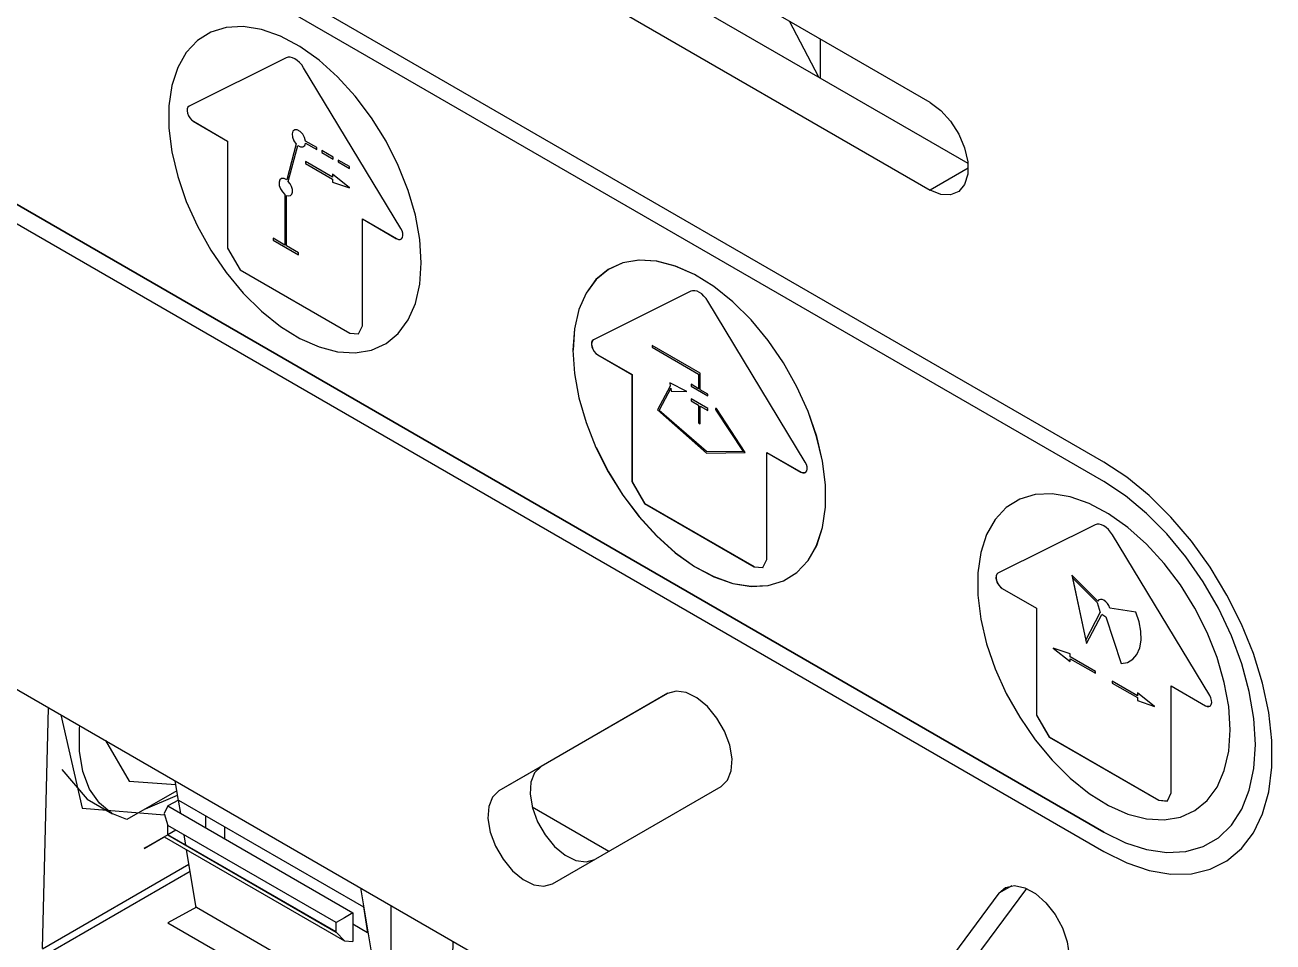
# Model space of a CAD drawing. Extents: x 0 to 258, y 0 to 184.
# Drawn here: x 11.88 to 17.11, y 48.47 to 52.31 of the extents above; entities that cross this region are included whole.
import ezdxf

# ---------------------------------------------------------------- set-up
doc = ezdxf.new("R2010")
doc.units = 0

msp = doc.modelspace()

# ---------------------------------------------------------------- linework, layer by layer
for p, q in [((7.917244, 53.827392), (16.402685, 48.928903)), ((7.917773, 53.827657), (16.40295, 48.929167)), ((7.917244, 53.745636), (16.402685, 48.847147)), ((15.674024, 51.98907), (13.976988, 52.968821)), ((6.067544, 52.860342), (19.340879, 45.197489)), ((16.402685, 50.480417), (12.562263, 52.697358)), ((14.15373, 52.703444), (15.832244, 51.734541)), ((16.402685, 50.398661), (12.482094, 52.661904)), ((13.976988, 52.601315), (15.674024, 51.621829)), ((15.20723, 52.095289), (15.084355, 52.329567)), ((12.65569, 52.284072), (12.599389, 52.24902)), ((12.720261, 52.303625), (12.65569, 52.284072)), ((12.79159, 52.307223), (12.720261, 52.303625)), ((12.868004, 52.294814), (12.79159, 52.307223)), ((12.947713, 52.266649), (12.868004, 52.294814)), ((13.028844, 52.223403), (12.947713, 52.266649)), ((12.599389, 52.24902), (12.552677, 52.199297)), ((13.109503, 52.166089), (13.028844, 52.223403)), ((15.214443, 52.091199), (15.214443, 52.254447)), ((15.214443, 52.091199), (15.214443, 52.254447)), ((12.552677, 52.199297), (12.516649, 52.136072)), ((12.972367, 52.176659), (12.564115, 51.973459)), ((12.980264, 52.179273), (12.972406, 52.176892)), ((12.989128, 52.179337), (12.980264, 52.179273)), ((12.998653, 52.176955), (12.989128, 52.179337)), ((13.008548, 52.172325), (12.998653, 52.176955)), ((13.018417, 52.165552), (13.008548, 52.172325)), ((13.027942, 52.156874), (13.018417, 52.165552)), ((13.187793, 52.096049), (13.109503, 52.166089)), ((12.516649, 52.136072), (12.492148, 52.060827)), ((13.036806, 52.146581), (13.027942, 52.156874)), ((13.044664, 52.135045), (13.036806, 52.146581)), ((13.452849, 51.460433), (13.044598, 52.13512)), ((12.492148, 52.060827), (12.479739, 51.975322)), ((13.261881, 52.014925), (13.187793, 52.096049)), ((13.33003, 51.924617), (13.261881, 52.014925)), ((12.479739, 51.975322), (12.479739, 51.881564)), ((12.556344, 51.962429), (12.555815, 51.953671)), ((12.555815, 51.953671), (12.557667, 51.943776)), ((12.556715, 51.962641), (12.556185, 51.953883)), ((12.556185, 51.953883), (12.558038, 51.943961)), ((12.559228, 51.969255), (12.556344, 51.962429)), ((12.559599, 51.969467), (12.556715, 51.962641)), ((12.564149, 51.973568), (12.559228, 51.969255)), ((12.563647, 51.973303), (12.559599, 51.969467)), ((15.67401, 51.989165), (15.718833, 51.955846)), ((15.718833, 51.955846), (15.760026, 51.910346)), ((12.557667, 51.943776), (12.561609, 51.933589)), ((12.558038, 51.943961), (12.56198, 51.933775)), ((12.561609, 51.933589), (12.567404, 51.924038)), ((12.56198, 51.933775), (12.567774, 51.924223)), ((12.567404, 51.924038), (12.574521, 51.915968)), ((12.567774, 51.924223), (12.574891, 51.916153)), ((12.574521, 51.915968), (12.582326, 51.910094)), ((12.574891, 51.916153), (12.582697, 51.91028)), ((12.582107, 51.910224), (12.725775, 51.82741)), ((12.582636, 51.910224), (12.72604, 51.82741)), ((13.390646, 51.827245), (13.33003, 51.924617)), ((15.760026, 51.910346), (15.79425, 51.856344)), ((12.479739, 51.881564), (12.492148, 51.781748)), ((13.000015, 51.86887), (12.996682, 51.857731)), ((12.996682, 51.857731), (12.998269, 51.843337)), ((13.007662, 51.874796), (13.000015, 51.86887)), ((13.018298, 51.874532), (13.007662, 51.874796)), ((13.030099, 51.868049), (13.018298, 51.874532)), ((13.040973, 51.856514), (13.030099, 51.868049)), ((13.049069, 51.841935), (13.040973, 51.856514)), ((15.79425, 51.856344), (15.818724, 51.798218)), ((12.725775, 51.82741), (12.725775, 51.378677)), ((12.72604, 51.82741), (12.72604, 51.378941)), ((13.014171, 51.814974), (12.973954, 51.664162)), ((12.980569, 51.658076), (13.02105, 51.808889)), ((12.998269, 51.843337), (13.00446, 51.828177)), ((13.00446, 51.828177), (13.014224, 51.814895)), ((13.021047, 51.808809), (13.02663, 51.805343)), ((13.02663, 51.805343), (13.032133, 51.803227)), ((13.032133, 51.803227), (13.037372, 51.802433)), ((13.037372, 51.802433), (13.042108, 51.803227)), ((13.042108, 51.803227), (13.046183, 51.805343)), ((13.046183, 51.805343), (13.04941, 51.80873)), ((13.052959, 51.826827), (13.049069, 51.841935)), ((13.04941, 51.80873), (13.051792, 51.813281)), ((13.051792, 51.813281), (13.053115, 51.818837)), ((13.10016, 51.799628), (13.053064, 51.82688)), ((13.053064, 51.818678), (13.10016, 51.791426)), ((13.10016, 51.791426), (13.10016, 51.799628)), ((13.442303, 51.72509), (13.390646, 51.827245)), ((15.818724, 51.798218), (15.831477, 51.740679)), ((12.492148, 51.781748), (12.516649, 51.678219)), ((13.168687, 51.759941), (13.121327, 51.787458)), ((13.121327, 51.787458), (13.121327, 51.779255)), ((13.121327, 51.779255), (13.168687, 51.752003)), ((13.168687, 51.752003), (13.168687, 51.759941)), ((13.23695, 51.720518), (13.189854, 51.74777)), ((13.189854, 51.74777), (13.189854, 51.739568)), ((13.166306, 51.675539), (13.053064, 51.741155)), ((13.053064, 51.741155), (13.053064, 51.732953)), ((13.053064, 51.732953), (13.166306, 51.667601)), ((13.189854, 51.739568), (13.23695, 51.712316)), ((13.23695, 51.712316), (13.23695, 51.720518)), ((13.483795, 51.620548), (13.442303, 51.72509)), ((15.833038, 51.713639), (15.674024, 51.621829)), ((15.831477, 51.740679), (15.831477, 51.688387)), ((12.516649, 51.678219), (12.552677, 51.573397)), ((12.945503, 51.664527), (12.941932, 51.654473)), ((12.941932, 51.654473), (12.942725, 51.641297)), ((12.942725, 51.641297), (12.947647, 51.627009)), ((12.952832, 51.669898), (12.945503, 51.664527)), ((12.962781, 51.669771), (12.952832, 51.669898)), ((12.97384, 51.664162), (12.962781, 51.669771)), ((12.988583, 51.647919), (12.980698, 51.658079)), ((12.994483, 51.636277), (12.988583, 51.647919)), ((13.23695, 51.630824), (13.166306, 51.687974)), ((13.166306, 51.687974), (13.166306, 51.675539)), ((13.166306, 51.667601), (13.166306, 51.655166)), ((13.166306, 51.655166), (13.23695, 51.630824)), ((15.818724, 51.645578), (15.79425, 51.615719)), ((15.831477, 51.688387), (15.818724, 51.645578)), ((12.947647, 51.627009), (12.956007, 51.61378)), ((12.956007, 51.61378), (12.966511, 51.603673)), ((12.966546, 51.603572), (12.966546, 51.391112)), ((12.973425, 51.387143), (12.973425, 51.599604)), ((12.973528, 51.59958), (12.982392, 51.597463)), ((12.982392, 51.597463), (12.989932, 51.599315)), ((12.989932, 51.599315), (12.99533, 51.604871)), ((12.997764, 51.624398), (12.994483, 51.636277)), ((12.99533, 51.604871), (12.998028, 51.61355)), ((12.998028, 51.61355), (12.997764, 51.624398)), ((13.514145, 51.516064), (13.483795, 51.620548)), ((15.718833, 51.603337), (15.67401, 51.621778)), ((15.760026, 51.60122), (15.718833, 51.603337)), ((15.79425, 51.615719), (15.760026, 51.60122)), ((12.552677, 51.573397), (12.599389, 51.469744)), ((13.291454, 51.50065), (13.434858, 51.417835)), ((13.291454, 51.052181), (13.291454, 51.50065)), ((13.291718, 51.500914), (13.435122, 51.4181)), ((13.291718, 51.500385), (13.291718, 51.500914)), ((13.53264, 51.414094), (13.514145, 51.516064)), ((12.599389, 51.469744), (12.65569, 51.369686)), ((13.457937, 51.450527), (13.453016, 51.460502)), ((13.460821, 51.440367), (13.457937, 51.450527)), ((13.459498, 51.423063), (13.46135, 51.430921)), ((13.46135, 51.430921), (13.460821, 51.440367)), ((12.725688, 51.378629), (12.778721, 51.286774)), ((12.72604, 51.378836), (12.779073, 51.286978)), ((12.966546, 51.391112), (12.917069, 51.419687)), ((12.917069, 51.419687), (12.917069, 51.411485)), ((12.917069, 51.411485), (13.022902, 51.350366)), ((13.022902, 51.358568), (12.973425, 51.387143)), ((13.434839, 51.417899), (13.442644, 51.41475)), ((13.442644, 51.41475), (13.449762, 51.414597)), ((13.449762, 51.414597), (13.455556, 51.417454)), ((13.455556, 51.417454), (13.459498, 51.423063)), ((13.538857, 51.317021), (13.53264, 51.414094)), ((12.65569, 51.369686), (12.720261, 51.275571)), ((13.022902, 51.350366), (13.022902, 51.358568)), ((14.452232, 51.327705), (14.384081, 51.31609)), ((14.452693, 51.327816), (14.384544, 51.316201)), ((14.526321, 51.323286), (14.452232, 51.327705)), ((14.526781, 51.323397), (14.452693, 51.327816)), ((14.605074, 51.303051), (14.526781, 51.323397)), ((12.720261, 51.275571), (12.79159, 51.189603)), ((12.778692, 51.286866), (13.238272, 51.02149)), ((12.778956, 51.286866), (13.238802, 51.021754)), ((13.53264, 51.227137), (13.538857, 51.317032)), ((14.323468, 51.288703), (14.271808, 51.246192)), ((14.323928, 51.288811), (14.272271, 51.246301)), ((14.384081, 51.31609), (14.323468, 51.288703)), ((14.384544, 51.316201), (14.323928, 51.288811)), ((14.604611, 51.30294), (14.526321, 51.323286)), ((14.685266, 51.267131), (14.604611, 51.30294)), ((14.685729, 51.267242), (14.605074, 51.303051)), ((13.514145, 51.146526), (13.53264, 51.227137)), ((14.271808, 51.246192), (14.230318, 51.18955)), ((14.272271, 51.246301), (14.230779, 51.189661)), ((14.766401, 51.216702), (14.685266, 51.267131)), ((14.766864, 51.216815), (14.685729, 51.267242)), ((12.79159, 51.189603), (12.868004, 51.1138)), ((14.230318, 51.18955), (14.199966, 51.120113)), ((14.230779, 51.189661), (14.200429, 51.120222)), ((14.669402, 51.197173), (14.26115, 50.993973)), ((14.677347, 51.199583), (14.669489, 51.197202)), ((14.686211, 51.199647), (14.677347, 51.199583)), ((14.695736, 51.197265), (14.686211, 51.199647)), ((14.705605, 51.192635), (14.695736, 51.197265)), ((14.715474, 51.185862), (14.705605, 51.192635)), ((14.724999, 51.177184), (14.715474, 51.185862)), ((14.733862, 51.166891), (14.724999, 51.177184)), ((14.74172, 51.155355), (14.733862, 51.166891)), ((14.846109, 51.152837), (14.766401, 51.216702)), ((14.846569, 51.15295), (14.766864, 51.216815)), ((13.483795, 51.077087), (13.514145, 51.146526)), ((14.199966, 51.120113), (14.181471, 51.0395)), ((14.200429, 51.120222), (14.181934, 51.039608)), ((15.149885, 50.480682), (14.741633, 51.155369)), ((14.922521, 51.077034), (14.846109, 51.152837)), ((14.922984, 51.077145), (14.846569, 51.15295)), ((12.868004, 51.1138), (12.947713, 51.049935)), ((13.442303, 51.020447), (13.483795, 51.077087)), ((14.993849, 50.991065), (14.922521, 51.077034)), ((14.994312, 50.991176), (14.922984, 51.077145)), ((12.947713, 51.049935), (13.028844, 50.999506)), ((13.238339, 51.021442), (13.27542, 51.018459)), ((13.27542, 51.018459), (13.291372, 51.052068)), ((13.390646, 50.977934), (13.442303, 51.020447)), ((14.181471, 51.0395), (14.175253, 50.949605)), ((14.181934, 51.039608), (14.175716, 50.949714)), ((13.028844, 50.999506), (13.109503, 50.963697)), ((13.109503, 50.963697), (13.187793, 50.94335)), ((13.33003, 50.950547), (13.390646, 50.977934)), ((14.253398, 50.982742), (14.252869, 50.973984)), ((14.252869, 50.973984), (14.254721, 50.964088)), ((14.253753, 50.982945), (14.253223, 50.974188)), ((14.253223, 50.974188), (14.255076, 50.964266)), ((14.256282, 50.989568), (14.253398, 50.982742)), ((14.256637, 50.989772), (14.253753, 50.982945)), ((14.254721, 50.964088), (14.258663, 50.953902)), ((14.255076, 50.964266), (14.259018, 50.954079)), ((14.261203, 50.99388), (14.256282, 50.989568)), ((14.261558, 50.994084), (14.256637, 50.989772)), ((14.508006, 50.970161), (14.508006, 50.962223)), ((14.709354, 50.854009), (14.508006, 50.970161)), ((14.508006, 50.962223), (14.702475, 50.849775)), ((15.058424, 50.896951), (14.993849, 50.991065)), ((15.058884, 50.897062), (14.994312, 50.991176)), ((13.187793, 50.94335), (13.261881, 50.938932)), ((13.261881, 50.938932), (13.33003, 50.950547)), ((14.175253, 50.94964), (14.181471, 50.852567)), ((14.175716, 50.949714), (14.175716, 50.949714)), ((14.258663, 50.953902), (14.264458, 50.944351)), ((14.259018, 50.954079), (14.264812, 50.944528)), ((14.264458, 50.944351), (14.271575, 50.936281)), ((14.264812, 50.944528), (14.271929, 50.936458)), ((14.271575, 50.936281), (14.27938, 50.930407)), ((14.271929, 50.936458), (14.279735, 50.930584)), ((14.279142, 50.930473), (14.422811, 50.847659)), ((14.279671, 50.930738), (14.423075, 50.847923)), ((14.181471, 50.852567), (14.199966, 50.750596)), ((14.709354, 50.784423), (14.709354, 50.854009)), ((15.114724, 50.796893), (15.058424, 50.896951)), ((15.115185, 50.797004), (15.058884, 50.897062)), ((14.422811, 50.847659), (14.422811, 50.398926)), ((14.423075, 50.847923), (14.423075, 50.399191)), ((14.581031, 50.812734), (14.583677, 50.799505)), ((14.652998, 50.776221), (14.581031, 50.812734)), ((14.67046, 50.806913), (14.67046, 50.798711)), ((14.702475, 50.788392), (14.67046, 50.806913)), ((14.702475, 50.849775), (14.702475, 50.788392)), ((14.199966, 50.750596), (14.230318, 50.646113)), ((14.583608, 50.799478), (14.530075, 50.700165)), ((14.585315, 50.7909), (14.537519, 50.698013)), ((14.585265, 50.790773), (14.58791, 50.777544)), ((14.58791, 50.777544), (14.652998, 50.776221)), ((14.67046, 50.798711), (14.741368, 50.757965)), ((14.741368, 50.765903), (14.709354, 50.784423)), ((14.741368, 50.757965), (14.741368, 50.765903)), ((15.161436, 50.69324), (15.114724, 50.796893)), ((15.161897, 50.693351), (15.115185, 50.797004)), ((14.530075, 50.700165), (14.735524, 50.517685)), ((14.537519, 50.698013), (14.735553, 50.525833)), ((14.67046, 50.745794), (14.67046, 50.737592)), ((14.741368, 50.705048), (14.67046, 50.745794)), ((14.67046, 50.737592), (14.702475, 50.719336)), ((14.702475, 50.719336), (14.702475, 50.645782)), ((14.709354, 50.715103), (14.741368, 50.696846)), ((14.709354, 50.641549), (14.709354, 50.715103)), ((14.741368, 50.696846), (14.741368, 50.705048)), ((14.773616, 50.705257), (14.773087, 50.704199)), ((14.773087, 50.704199), (14.773092, 50.702612)), ((14.773092, 50.702612), (14.773621, 50.70076)), ((14.774674, 50.705787), (14.773616, 50.705257)), ((14.773621, 50.70076), (14.774679, 50.699172)), ((14.775997, 50.705665), (14.774674, 50.705787)), ((14.774679, 50.699172), (14.776002, 50.697849)), ((14.890364, 50.525677), (14.775987, 50.697772)), ((14.77732, 50.704871), (14.775997, 50.705665)), ((14.897401, 50.520766), (14.77732, 50.704871)), ((14.230318, 50.646113), (14.271808, 50.541571)), ((14.702475, 50.645782), (14.709354, 50.641549)), ((15.197462, 50.58842), (15.161436, 50.69324)), ((15.197925, 50.588531), (15.161897, 50.693351)), ((14.271742, 50.542714), (14.272271, 50.541655)), ((14.271808, 50.541571), (14.323468, 50.439415)), ((14.272271, 50.541655), (14.323928, 50.4395)), ((15.221962, 50.484889), (15.197462, 50.58842)), ((15.222425, 50.485), (15.197925, 50.588531)), ((14.735524, 50.517685), (14.897401, 50.520766)), ((14.735553, 50.525833), (14.890364, 50.525677)), ((14.988489, 50.07243), (14.988489, 50.521163)), ((14.988489, 50.521163), (15.131893, 50.438084)), ((14.988754, 50.520899), (14.988754, 50.521163)), ((14.988754, 50.521163), (15.132158, 50.438349)), ((14.323468, 50.439415), (14.384081, 50.342043)), ((14.323928, 50.4395), (14.384544, 50.342128)), ((15.131893, 50.438209), (15.139698, 50.43506)), ((15.132248, 50.438412), (15.150821, 50.43656)), ((15.139698, 50.43506), (15.146815, 50.434904)), ((15.146815, 50.434904), (15.15261, 50.437761)), ((15.154991, 50.470861), (15.15007, 50.480836)), ((15.15261, 50.437761), (15.156552, 50.443371)), ((15.157875, 50.460701), (15.154991, 50.470861)), ((15.156552, 50.443371), (15.158404, 50.451255)), ((15.158404, 50.451255), (15.157875, 50.460701)), ((15.234345, 50.385075), (15.221962, 50.484889)), ((15.234808, 50.385186), (15.222425, 50.485)), ((16.498922, 50.417193), (16.402638, 50.480383)), ((14.422742, 50.398942), (14.475775, 50.307087)), ((14.423094, 50.399146), (14.476127, 50.30729)), ((15.234345, 50.291315), (15.234345, 50.385075)), ((15.234808, 50.291428), (15.234808, 50.385186)), ((16.493207, 50.338918), (16.402638, 50.398683)), ((16.593412, 50.339972), (16.498922, 50.417193)), ((14.384081, 50.342043), (14.452232, 50.251736)), ((14.384544, 50.342128), (14.452693, 50.25182)), ((16.114372, 50.344247), (16.0498, 50.324695)), ((16.185701, 50.347846), (16.114372, 50.344247)), ((16.262115, 50.335437), (16.185701, 50.347846)), ((16.341823, 50.307272), (16.262115, 50.335437)), ((16.58193, 50.265412), (16.493207, 50.338918)), ((16.68435, 50.250154), (16.593412, 50.339972)), ((14.475727, 50.307116), (14.935308, 50.041739)), ((14.476256, 50.30738), (14.935837, 50.042003)), ((15.221962, 50.205812), (15.234345, 50.291315)), ((15.222425, 50.205923), (15.234808, 50.291428)), ((15.9935, 50.289643), (15.946787, 50.239919)), ((16.0498, 50.324695), (15.9935, 50.289643)), ((16.422955, 50.264026), (16.341823, 50.307272)), ((14.452232, 50.251736), (14.526321, 50.170612)), ((14.452693, 50.25182), (14.526781, 50.170697)), ((15.946787, 50.239919), (15.910762, 50.176695)), ((16.503613, 50.206712), (16.422955, 50.264026)), ((16.667006, 50.179655), (16.58193, 50.265412)), ((16.770037, 50.149414), (16.68435, 50.250154)), ((15.197462, 50.130565), (15.221962, 50.205812)), ((15.197925, 50.130676), (15.222425, 50.205923)), ((15.910762, 50.176695), (15.886261, 50.10145)), ((16.366437, 50.217422), (15.958186, 50.014222)), ((16.374348, 50.219898), (16.36649, 50.217517)), ((16.383212, 50.219959), (16.374348, 50.219898)), ((16.392737, 50.217578), (16.383212, 50.219959)), ((16.402632, 50.212948), (16.392737, 50.217578)), ((16.412528, 50.206175), (16.402632, 50.212948)), ((16.422053, 50.197496), (16.412528, 50.206175)), ((16.430916, 50.187204), (16.422053, 50.197496)), ((16.438774, 50.175668), (16.430916, 50.187204)), ((16.84692, 49.501196), (16.438668, 50.175618)), ((16.581903, 50.136671), (16.503613, 50.206712)), ((16.746699, 50.0834), (16.667006, 50.179655)), ((14.526321, 50.170612), (14.604611, 50.100572)), ((14.526781, 50.170697), (14.605074, 50.100656)), ((15.161436, 50.06734), (15.197462, 50.130565)), ((15.161897, 50.067451), (15.197925, 50.130676)), ((16.655992, 50.055547), (16.581903, 50.136671)), ((16.848883, 50.03963), (16.770037, 50.149414)), ((14.604611, 50.100572), (14.685266, 50.043258)), ((14.605074, 50.100656), (14.685729, 50.043342)), ((14.972474, 50.038772), (14.988426, 50.07238)), ((15.114724, 50.017617), (15.161436, 50.06734)), ((15.115185, 50.017728), (15.161897, 50.067451)), ((15.886261, 50.10145), (15.873879, 50.015945)), ((16.819387, 49.978601), (16.746699, 50.0834)), ((14.685266, 50.043258), (14.766401, 50.000011)), ((14.685729, 50.043342), (14.766864, 50.000096)), ((14.935392, 50.041755), (14.972474, 50.038772)), ((14.935747, 50.041958), (14.973066, 50.038148)), ((15.058424, 49.982565), (15.114724, 50.017617)), ((15.058884, 49.982676), (15.115185, 50.017728)), ((15.873879, 50.015945), (15.873879, 49.922187)), ((15.958257, 50.01419), (15.953336, 50.009878)), ((15.958612, 50.014394), (15.95369, 50.010082)), ((16.724143, 49.965243), (16.655992, 50.055547)), ((16.919416, 49.922846), (16.848883, 50.03963)), ((14.766401, 50.000011), (14.846109, 49.971849)), ((14.766864, 50.000096), (14.846569, 49.971934)), ((14.846109, 49.971849), (14.922521, 49.959414)), ((14.846569, 49.971934), (14.922984, 49.959499)), ((14.922521, 49.959414), (14.993849, 49.963012)), ((14.922984, 49.959499), (14.994312, 49.963123)), ((14.993849, 49.963012), (15.058424, 49.982565)), ((14.994312, 49.963123), (15.058884, 49.982676)), ((15.950452, 50.003052), (15.949923, 49.994294)), ((15.949923, 49.994294), (15.951775, 49.984372)), ((15.950806, 50.003255), (15.950277, 49.994498)), ((15.950277, 49.994498), (15.952129, 49.984576)), ((15.953336, 50.009878), (15.950452, 50.003052)), ((15.95369, 50.010082), (15.950806, 50.003255)), ((15.951775, 49.984372), (15.955717, 49.974186)), ((15.952129, 49.984576), (15.956072, 49.974389)), ((15.955717, 49.974186), (15.961512, 49.964634)), ((15.956072, 49.974389), (15.961866, 49.964838)), ((15.961512, 49.964634), (15.968629, 49.956564)), ((15.961866, 49.964838), (15.968983, 49.956768)), ((16.268526, 50.006623), (16.329896, 49.719659)), ((16.377814, 49.897541), (16.268542, 50.006549)), ((16.375433, 49.891191), (16.271717, 49.994643)), ((16.271727, 49.994738), (16.326707, 49.732928)), ((16.784756, 49.867871), (16.724143, 49.965243)), ((16.883594, 49.867395), (16.819387, 49.978601)), ((15.873879, 49.922187), (15.886261, 49.822373)), ((15.968629, 49.956564), (15.976434, 49.950691)), ((15.968983, 49.956768), (15.976789, 49.950894)), ((15.976442, 49.950722), (16.119846, 49.867908)), ((15.976707, 49.950987), (16.120111, 49.868172)), ((16.980323, 49.801236), (16.919416, 49.922846)), ((16.119846, 49.867908), (16.119846, 49.419175)), ((16.120111, 49.868172), (16.120111, 49.41944)), ((16.375412, 49.891305), (16.387927, 49.849189)), ((16.382273, 49.902399), (16.377828, 49.897663)), ((16.388252, 49.904516), (16.382273, 49.902399)), ((16.395343, 49.903986), (16.388252, 49.904516)), ((16.402989, 49.900785), (16.395343, 49.903986)), ((16.410636, 49.895149), (16.402989, 49.900785)), ((16.417727, 49.887503), (16.410636, 49.895149)), ((16.423706, 49.878401), (16.417727, 49.887503)), ((16.428151, 49.868532), (16.423706, 49.878401)), ((16.537358, 49.851504), (16.428085, 49.868437)), ((16.836413, 49.765715), (16.784756, 49.867871)), ((16.938008, 49.752044), (16.883594, 49.867395)), ((15.886261, 49.822373), (15.910762, 49.718842)), ((16.32675, 49.732971), (16.387868, 49.849122)), ((16.329925, 49.719741), (16.394218, 49.841979)), ((16.394335, 49.84204), (16.411639, 49.832038)), ((16.411681, 49.831925), (16.475975, 49.635339)), ((16.55083, 49.810623), (16.537548, 49.851371)), ((16.55808, 49.770951), (16.55083, 49.810623)), ((16.558874, 49.733973), (16.55808, 49.770951)), ((16.877905, 49.661171), (16.836413, 49.765715)), ((17.030467, 49.677067), (16.980323, 49.801236)), ((15.910762, 49.718842), (15.946787, 49.614019)), ((16.261662, 49.67635), (16.190754, 49.700691)), ((16.190754, 49.700691), (16.261662, 49.643541)), ((16.541835, 49.673974), (16.553423, 49.701202)), ((16.553423, 49.701202), (16.558874, 49.733973)), ((16.981524, 49.634898), (16.938008, 49.752044)), ((16.261662, 49.663914), (16.261662, 49.67635)), ((16.36776, 49.602796), (16.261662, 49.663914)), ((16.261662, 49.643541), (16.261662, 49.655712)), ((16.261662, 49.655712), (16.36776, 49.594594)), ((16.502359, 49.640319), (16.524584, 49.653389)), ((16.524584, 49.653389), (16.541835, 49.673974)), ((16.908256, 49.556689), (16.877905, 49.661171)), ((17.068916, 49.552652), (17.030467, 49.677067)), ((15.946787, 49.614019), (15.9935, 49.510366)), ((16.36776, 49.594594), (16.36776, 49.602796)), ((16.476086, 49.635265), (16.502359, 49.640319)), ((17.013253, 49.518338), (16.981524, 49.634898)), ((16.544502, 49.500667), (16.438404, 49.56205)), ((16.438404, 49.56205), (16.438404, 49.553848)), ((16.438404, 49.553848), (16.544502, 49.492465)), ((16.92675, 49.454717), (16.908256, 49.556689)), ((17.094951, 49.430306), (17.068916, 49.552652)), ((14.571506, 49.509662), (13.86454, 49.101411)), ((14.573358, 49.510721), (14.041282, 49.20354)), ((14.571506, 49.509662), (14.571506, 49.509662)), ((14.60781, 49.52018), (14.571556, 49.509782)), ((14.650238, 49.513962), (14.60781, 49.52018)), ((14.695405, 49.491605), (14.650238, 49.513962)), ((14.739657, 49.454944), (14.695405, 49.491605)), ((15.9935, 49.510366), (16.0498, 49.410309)), ((16.615145, 49.455688), (16.544502, 49.512837)), ((16.544502, 49.512837), (16.544502, 49.500667)), ((16.544502, 49.492465), (16.544502, 49.480294)), ((16.685524, 49.09268), (16.685524, 49.541412)), ((16.685524, 49.541412), (16.828928, 49.458598)), ((16.685789, 49.541677), (16.829193, 49.458598)), ((16.685789, 49.541148), (16.685789, 49.541677)), ((16.852045, 49.491176), (16.847124, 49.501151)), ((16.854929, 49.481016), (16.852045, 49.491176)), ((17.032541, 49.404739), (17.013253, 49.518338)), ((11.949534, 48.440615), (11.975066, 49.449838)), ((14.7794, 49.406938), (14.739657, 49.454944)), ((16.544502, 49.480294), (16.615145, 49.455688)), ((16.828947, 49.458521), (16.836752, 49.455373)), ((16.829301, 49.458725), (16.847875, 49.456873)), ((16.836752, 49.455373), (16.843869, 49.455219)), ((16.843869, 49.455219), (16.849664, 49.458077)), ((16.849664, 49.458077), (16.853606, 49.463686)), ((16.853606, 49.463686), (16.855458, 49.47157)), ((16.855458, 49.47157), (16.854929, 49.481016)), ((16.932968, 49.357646), (16.92675, 49.454717)), ((12.026244, 49.420286), (12.11584, 49.029321)), ((14.811422, 49.351476), (14.7794, 49.406938)), ((16.0498, 49.410309), (16.114372, 49.316194)), ((16.119796, 49.419254), (16.172829, 49.327397)), ((16.120148, 49.419458), (16.173181, 49.3276)), ((17.039023, 49.296414), (17.032541, 49.404739)), ((17.1081, 49.312313), (17.094951, 49.430306)), ((12.104902, 49.363173), (12.105696, 49.374365)), ((12.104902, 49.267849), (12.104902, 49.363173)), ((14.833118, 49.293051), (14.811422, 49.351476)), ((16.92675, 49.26776), (16.932968, 49.357657)), ((12.21364, 49.312104), (12.312702, 49.142569)), ((14.842749, 49.236396), (14.833118, 49.293051)), ((16.114372, 49.316194), (16.185701, 49.230226)), ((16.172763, 49.327365), (16.632343, 49.061988)), ((16.173292, 49.327629), (16.632872, 49.062253)), ((17.032541, 49.195568), (17.039023, 49.296414)), ((17.1081, 49.200868), (17.1081, 49.312313)), ((12.119137, 49.182162), (12.104902, 49.267849)), ((14.839521, 49.186104), (14.842749, 49.236396)), ((16.185701, 49.230226), (16.262115, 49.154423)), ((16.908256, 49.187149), (16.92675, 49.26776)), ((12.030784, 49.191673), (12.136882, 49.066663)), ((12.147156, 49.108676), (12.119137, 49.182162)), ((12.424995, 49.190091), (12.450051, 49.175222)), ((14.041282, 49.20354), (13.86454, 49.101411)), ((14.014093, 49.17728), (13.998271, 49.137418)), ((14.041232, 49.203474), (14.014093, 49.17728)), ((14.823699, 49.146242), (14.839521, 49.186104)), ((16.877905, 49.117709), (16.908256, 49.187149)), ((17.013253, 49.104255), (17.032541, 49.195568)), ((17.094951, 49.098048), (17.1081, 49.200868)), ((12.312702, 49.142569), (12.50851, 49.127938)), ((12.450051, 49.175222), (12.453252, 49.173899)), ((12.5194, 49.061723), (12.505907, 49.143215)), ((13.998271, 49.137418), (13.995043, 49.087126)), ((14.796561, 49.120048), (14.823699, 49.146242)), ((16.262115, 49.154423), (16.341823, 49.090558)), ((12.188137, 49.049584), (12.147156, 49.108676)), ((12.512786, 49.10194), (12.303765, 48.98129)), ((12.380976, 49.02578), (12.515876, 49.083276)), ((13.837317, 49.07523), (13.821495, 49.035371)), ((13.864456, 49.101424), (13.837317, 49.07523)), ((13.995043, 49.087126), (14.004674, 49.030471)), ((14.089436, 48.71168), (14.796666, 49.119932)), ((16.341823, 49.090558), (16.422955, 49.040128)), ((16.669528, 49.059082), (16.685479, 49.09269)), ((16.836413, 49.06107), (16.877905, 49.117709)), ((16.981524, 49.024333), (17.013253, 49.104255)), ((17.068916, 49.005767), (17.094951, 49.098048)), ((12.11584, 49.029321), (12.460515, 49.000539)), ((12.136813, 49.066751), (12.242911, 49.005367)), ((12.240853, 49.006661), (12.188137, 49.049584)), ((12.475601, 49.038273), (12.460407, 49.006025)), ((12.520459, 49.062517), (12.47548, 49.038176)), ((12.47548, 49.038176), (13.252031, 48.589972)), ((12.529984, 49.006955), (12.520459, 49.062517)), ((12.520459, 49.062517), (13.295687, 48.615107)), ((13.821495, 49.035371), (13.818268, 48.985076)), ((14.003711, 49.033942), (14.325709, 48.848205)), ((14.004674, 49.030471), (14.02637, 48.972046)), ((16.422955, 49.040128), (16.503613, 49.00432)), ((16.632446, 49.062065), (16.669528, 49.059082)), ((16.632801, 49.062268), (16.67012, 49.058458)), ((16.784756, 49.018557), (16.836413, 49.06107)), ((16.938008, 48.957425), (16.981524, 49.024333)), ((12.303723, 48.981182), (12.240853, 49.006661)), ((12.460407, 49.006025), (12.475072, 48.956279)), ((12.633436, 48.997165), (12.633436, 48.947159)), ((13.818268, 48.985076), (13.827898, 48.928421)), ((14.02637, 48.972046), (14.05839, 48.916584)), ((16.503613, 49.00432), (16.581903, 48.983973)), ((16.581903, 48.983973), (16.655992, 48.979555)), ((16.655992, 48.979555), (16.724143, 48.99117)), ((16.724143, 48.99117), (16.784756, 49.018557)), ((17.030467, 48.925744), (17.068916, 49.005767)), ((12.474977, 48.916891), (12.38282, 48.863677)), ((13.180858, 48.548697), (12.474951, 48.956155)), ((12.474951, 48.916997), (13.180858, 48.509274)), ((12.47548, 48.917261), (12.47548, 48.95589)), ((12.509082, 48.936576), (12.47548, 48.917261)), ((13.180858, 48.510068), (12.47548, 48.917261)), ((12.550357, 48.874134), (12.543213, 48.916732)), ((12.713869, 48.900592), (12.713869, 48.950863)), ((13.827898, 48.928421), (13.849594, 48.869999)), ((14.05839, 48.916584), (14.098135, 48.868578)), ((16.402638, 48.928911), (16.493207, 48.884109)), ((16.883594, 48.9049), (16.938008, 48.957425)), ((16.980323, 48.859471), (17.030467, 48.925744)), ((12.375504, 48.859443), (12.460346, 48.908424)), ((12.38282, 48.863677), (12.375504, 48.859443)), ((12.460398, 48.90853), (13.216312, 48.471968)), ((13.849594, 48.869999), (13.881614, 48.814537)), ((14.098135, 48.868578), (14.142384, 48.831917)), ((16.493207, 48.884109), (16.58193, 48.855177)), ((16.746699, 48.846948), (16.819387, 48.867824)), ((16.819387, 48.867824), (16.883594, 48.9049)), ((12.593748, 48.611932), (12.553532, 48.854555)), ((13.881614, 48.814537), (13.92136, 48.766531)), ((14.142384, 48.831917), (14.187554, 48.809586)), ((14.187554, 48.809586), (14.229982, 48.803369)), ((14.229982, 48.803369), (14.266236, 48.813793)), ((16.402638, 48.847258), (16.498922, 48.799281)), ((16.58193, 48.855177), (16.667006, 48.842715)), ((16.667006, 48.842715), (16.746699, 48.846948)), ((16.919416, 48.808181), (16.980323, 48.859471)), ((11.93917, 48.400795), (12.568613, 48.764068)), ((11.949489, 48.43916), (12.563586, 48.793701)), ((13.92136, 48.766531), (13.965608, 48.72987)), ((16.498922, 48.799281), (16.593412, 48.767407)), ((16.593412, 48.767407), (16.68435, 48.75222)), ((16.770037, 48.754072), (16.848883, 48.772831)), ((16.848883, 48.772831), (16.919416, 48.808181)), ((13.965608, 48.72987), (14.010778, 48.707513)), ((14.010778, 48.707513), (14.053207, 48.701295)), ((14.053207, 48.701295), (14.089457, 48.711693)), ((16.68435, 48.75222), (16.770037, 48.754072)), ((13.283781, 48.694218), (13.41131, 47.921371)), ((15.96189, 48.671728), (15.537499, 48.100229)), ((16.078042, 48.692366), (15.71424, 48.202093)), ((15.961848, 48.671778), (15.990436, 48.695829)), ((16.016394, 48.703213), (15.96189, 48.671728)), ((15.990436, 48.695829), (16.027758, 48.703899)), ((16.027758, 48.703899), (16.070795, 48.695326)), ((16.070795, 48.695326), (16.116057, 48.670799)), ((16.116057, 48.670799), (16.15988, 48.632321)), ((12.595865, 48.612991), (12.47548, 48.548432)), ((12.595865, 48.612991), (13.368183, 48.167168)), ((13.295687, 48.615107), (13.313149, 48.506628)), ((13.41131, 48.620664), (13.41131, 47.921371)), ((16.15988, 48.632321), (16.19871, 48.583)), ((12.47548, 48.548432), (13.252031, 48.099964)), ((13.215875, 48.569025), (13.180839, 48.548795)), ((13.180858, 48.509274), (13.180858, 48.548697)), ((13.25216, 48.589975), (13.215875, 48.569025)), ((13.252031, 48.589972), (13.252031, 48.469058)), ((16.19871, 48.583), (16.229404, 48.526835)), ((13.180839, 48.509406), (13.21663, 48.471834)), ((13.313149, 48.506628), (13.252031, 48.541818)), ((16.229404, 48.526835), (16.249486, 48.468372)), ((13.21663, 48.471834), (13.25216, 48.468944)), ((13.646588, 47.460927), (13.67212, 48.470148)), ((16.249486, 48.468372), (16.257318, 48.412349))]:
    msp.add_line(p, q)

doc.saveas('drawing.dxf')
